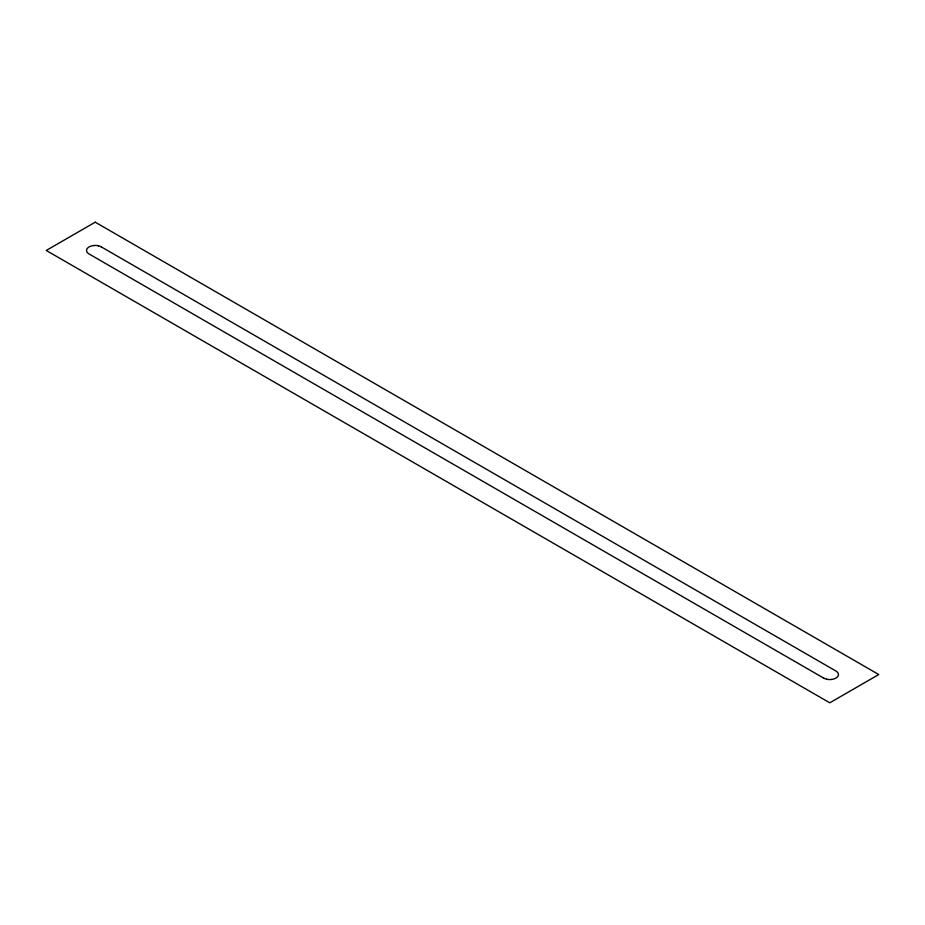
<?xml version="1.0" encoding="UTF-8"?>
<svg xmlns="http://www.w3.org/2000/svg" width="925" height="925" viewBox="0 0 925 925"><rect width="100%" height="100%" fill="white"/><g stroke="black" fill="none" stroke-linecap="round" stroke-linejoin="round"><path stroke-width="1.39" d="M101.345 246.917L835.899 671.007A8.614 4.972 0 0 1 838.27 673.608A8.683 5.007 0 0 1 837.796 676.429A8.614 4.972 0 0 1 831.448 679.436M823.655 678.083L89.101 253.982A8.626 4.983 0 0 1 86.719 251.403A8.683 5.018 0 0 1 87.193 248.571A8.626 4.983 0 0 1 93.552 245.576M826.568 679.17A8.614 4.972 0 0 1 823.712 678.071M831.402 679.47A8.683 5.007 0 0 1 826.499 679.193M98.432 245.842A8.626 4.983 0 0 1 101.299 246.94M93.598 245.53A8.683 5.018 0 0 1 98.501 245.807M95.229 222.185L46.25 250.455L829.771 702.815L878.75 674.545L95.229 222.185"/></g></svg>
